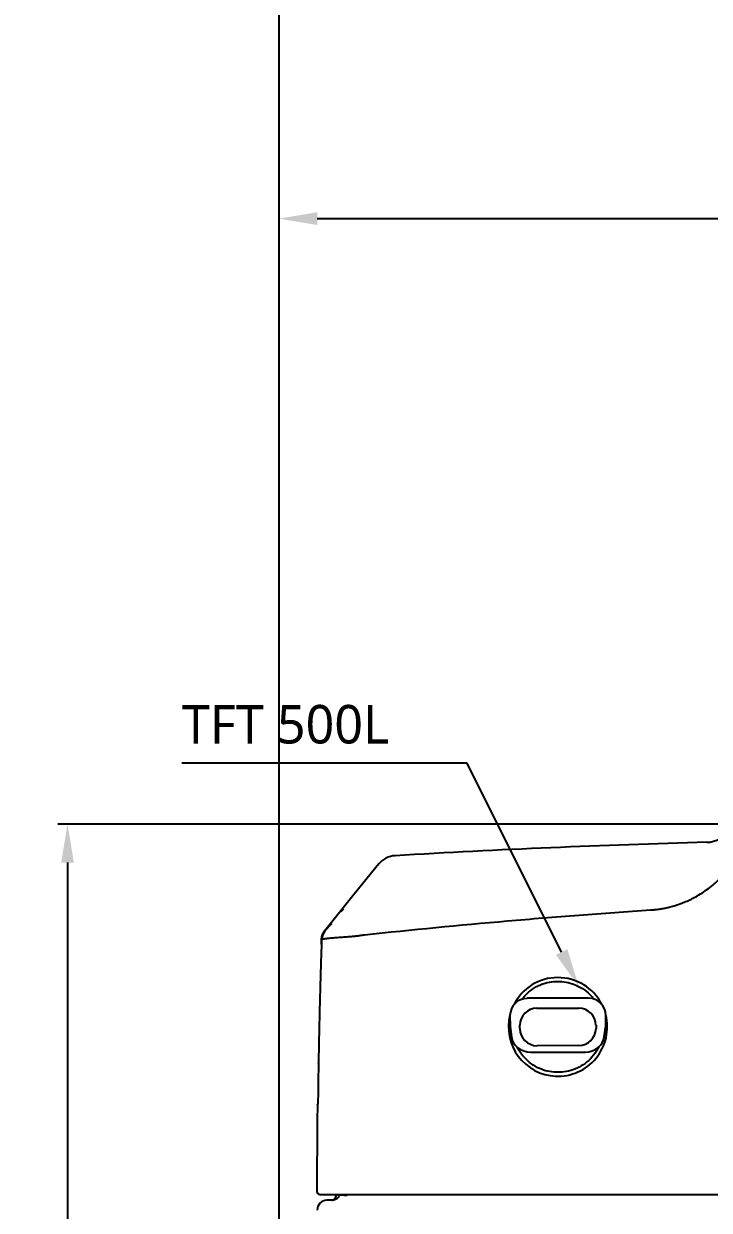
# Model space of a CAD drawing. Extents: x -4361 to 1554, y -156 to 2372.
# Drawn here: x -4361 to -4006, y 516 to 1132 of the extents above; entities that cross this region are included whole.
import ezdxf

# ---------------------------------------------------------------- set-up
doc = ezdxf.new("R2010")
doc.units = 0
doc.header["$LTSCALE"] = 20
doc.header["$MEASUREMENT"] = 0
doc.layers.get('0').update_dxf_attribs({"linetype": 'CONTINUOUS'})
doc.layers.get('DEFPOINTS').update_dxf_attribs({"linetype": 'CONTINUOUS'})
for name, color, linetype in [('1', 7, 'CONTINUOUS'), ('2', 2, 'CONTINUOUS'), ('3', 3, 'CONTINUOUS'), ('6', 6, 'CONTINUOUS')]:
    doc.layers.add(name, color=color, linetype=linetype)
doc.styles.add('ROMANS', font='NanumGothic.ttf', dxfattribs={"height": 10.144927})
doc.styles.get("Standard").update_dxf_attribs({"font": 'NanumGothic.ttf'})
doc.dimstyles.get("Standard").update_dxf_attribs({"dimtxt": 2.7, "dimasz": 2.5, "dimexe": 1.5, "dimexo": 1.5, "dimgap": 1.5, "dimtad": 1, "dimdec": 0, "dimlfac": 10, "dimzin": 0, "dimdsep": 46, "dimtxsty": 'Standard', "dimcen": 0, "dimclrt": 2, "dimadec": 0, "dimazin": 0, "dimtfac": 1, "dimtdec": 0, "dimtmove": 0, "dimatfit": 3, "dimfxl": 0, "dimtolj": 1, "dimtzin": 0, "dimarcsym": 0})

# ---------------------------------------------------------------- blocks, each defined once
blk = doc.blocks.new('*D58')
at = {"layer": '1', "color": 3, "lineweight": -2}
for p, q in [((-4229.15, 1105.16), (-4229.15, 1025.78)), ((-3509.15, 969.5), (-3509.15, 1035.78)), ((-4209.15, 1030.78), (-3529.15, 1030.78))]:
    blk.add_line(p, q, dxfattribs=at)
at = {"layer": '1', "color": 3}
for points in [[(-4209.15, 1034.11), (-4209.15, 1027.45), (-4229.15, 1030.78)], [(-3529.15, 1034.11), (-3529.15, 1027.45), (-3509.15, 1030.78)]]:
    blk.add_solid(points, dxfattribs=at)
at = {"layer": 'DEFPOINTS', "color": 0}
for p in [(-4229.15, 1106.66), (-3509.15, 1030.78), (-3509.15, 968)]:
    blk.add_point(p, dxfattribs=at)
at = {"layer": '1', "color": 2, "insert": (-3869.15, 1051.62), "char_height": 20, "attachment_point": 5}
blk.add_mtext('\\A1;720', dxfattribs=at)
blk = doc.blocks.new('*D67')
at = {"color": 3, "lineweight": -2}
for p, q in [((-3992.48, 716.55), (-4343.66, 716.55)), ((-4338.66, 696.55), (-4338.66, 474.82)), ((-4338.66, 211.32), (-4338.66, 433.05)), ((-4210.65, 191.32), (-4343.66, 191.32))]:
    blk.add_line(p, q, dxfattribs=at)
at = {"color": 3}
for points in [[(-4342, 696.55), (-4335.33, 696.55), (-4338.66, 716.55)], [(-4342, 211.32), (-4335.33, 211.32), (-4338.66, 191.32)]]:
    blk.add_solid(points, dxfattribs=at)
at = {"layer": 'DEFPOINTS', "color": 0}
for p in [(-3990.98, 716.55), (-4338.66, 191.32), (-4209.15, 191.32)]:
    blk.add_point(p, dxfattribs=at)
at = {"color": 2, "insert": (-4338.66, 453.93), "char_height": 20, "attachment_point": 5}
blk.add_mtext('\\A1;525', dxfattribs=at)
blk = doc.blocks.new('*D62')
at = {"color": 3, "lineweight": -2}
for p, q in [((-3484.29, 600.46), (-3484.29, -45.98)), ((-4229.15, 189.82), (-4229.15, -45.98)), ((-4209.15, -40.98), (-3504.29, -40.98))]:
    blk.add_line(p, q, dxfattribs=at)
at = {"color": 3}
for points in [[(-4209.15, -37.64), (-4209.15, -44.31), (-4229.15, -40.98)], [(-3504.29, -37.64), (-3504.29, -44.31), (-3484.29, -40.98)]]:
    blk.add_solid(points, dxfattribs=at)
at = {"layer": 'DEFPOINTS', "color": 0}
for p in [(-3484.29, 601.96), (-4229.15, 191.32), (-3484.29, -40.98)]:
    blk.add_point(p, dxfattribs=at)
at = {"color": 2, "insert": (-3858.72, -20.2), "char_height": 20, "attachment_point": 5}
blk.add_mtext('\\A1;745', dxfattribs=at)

msp = doc.modelspace()

# ---------------------------------------------------------------- linework, layer by layer
for p, q in [((-4201.95, 664.54), (-4205.04, 661.33)), ((-4068.43, 626.2), (-4100.29, 626.14)), ((-4068.43, 626.19), (-4100.29, 626.13)), ((-4100.29, 626.14), (-4100.29, 626.13)), ((-4068.43, 626.2), (-4068.43, 626.19)), ((-4109.19, 617.2), (-4109.18, 611.62)), ((-4109.19, 617.2), (-4109.18, 617.2)), ((-4109.18, 617.2), (-4109.17, 611.68)), ((-4095.2, 621.06), (-4073.5, 621.11)), ((-4059.49, 611.78), (-4059.5, 617.3)), ((-4059.49, 617.3), (-4059.5, 617.3)), ((-4059.48, 611.72), (-4059.49, 617.3)), ((-4109.18, 611.6), (-4108.39, 605.97)), ((-4109.17, 611.68), (-4108.39, 606.11)), ((-4104.09, 610.43), (-4104.1, 612.13)), ((-4064.57, 612.21), (-4064.57, 610.51)), ((-4060.25, 606.21), (-4059.49, 611.78)), ((-4060.25, 606.07), (-4059.48, 611.7)), ((-4108.39, 606.11), (-4108.39, 605.97)), ((-4060.25, 606.21), (-4060.25, 606.07)), ((-4098.51, 598.18), (-4070.1, 598.23)), ((-4098.51, 598.17), (-4070.1, 598.22)), ((-4073.46, 601.58), (-4095.16, 601.53)), ((-4208.47, 592.69), (-4208.5, 592.35)), ((-4209.04, 571.05), (-4209.04, 571.04)), ((-4209.02, 571.1), (-4208.99, 571.16)), ((-4208.92, 571.24), (-4208.97, 571.18)), ((-4199.16, 524.14), (-4199.15, 524.32)), ((-4201.45, 521.32), (-4204.15, 521.32)), ((-4201.57, 521.37), (-4201.64, 521.36)), ((-4201.59, 521.37), (-4201.56, 521.37)), ((-4200.79, 521.38), (-4201.48, 521.25))]:
    msp.add_line(p, q)
at = {"flags": 128}
for points in [[(-4177.2, 695.93), (-4190.01, 680.11), (-4205.26, 661.25)], [(-4205.19, 661.34), (-4206.4, 659.32), (-4206.88, 657)], [(-4205.01, 661.34), (-4206.33, 659.27), (-4206.84, 656.87)], [(-4209.05, 570.97), (-4209.04, 571.04), (-4209.04, 571.04)], [(-4208.99, 571.15), (-4209, 571.15), (-4209.04, 571.04)], [(-4208.8, 571.32), (-4208.9, 571.25), (-4208.97, 571.18)]]:
    msp.add_lwpolyline(points, dxfattribs=at)
for centre, radius, start, end in [((-4007.49, 722.11), 15, 271.22922, 326.31317), ((-3872.4, -4291.07), 5000, 91.54347, 93.39813), ((-4168.06, 688.16), 12, 93.12094, 141.02658), ((-4084.33, 611.32), 25.6, 26.93926, 153.29375), ((-4084.33, 611.32), 25.6, 166.07265, 267.19212), ((-4094.98, 611.94), 9.12, 91.40586, 178.82721), ((-4084.33, 611.32), 25.6, 267.19212, 14.16036), ((-4073.69, 611.99), 9.12, 1.40581, 88.82722), ((-4094.98, 610.65), 9.12, 181.40585, 268.82717), ((-4073.68, 610.69), 9.12, 271.40579, 358.82729), ((-4207.73, 525.92), 1.6, 179.97707, 270), ((-4204.15, 516.32), 5, 90, 182)]:
    msp.add_arc(centre, radius, start, end)
for centre, major_axis, ratio, start_param, end_param in [((-4100.11, 617.06), (6.47, -6.45), 0.984974, 2.36588, 3.917306), ((-4068.57, 617.12), (6.45, 6.47), 0.984974, 5.507472, 7.058898), ((-4108.18, 611.68), (0.999, 0.071), 0.405553, 2.974178, 3.169381), ((-4060.48, 611.78), (1, -0.066), 0.405553, 6.255397, 6.4506), ((-4099.34, 606.27), (8.73, -2.99), 0.860439, 3.539683, 5.091109), ((-4069.3, 606.33), (8.72, 3.03), 0.860439, 4.333669, 5.885095)]:
    msp.add_ellipse(centre, major_axis=major_axis, ratio=ratio, start_param=start_param, end_param=end_param)
for points, knots in [([(-4177.38, 695.71), (-4177.38, 695.71), (-4177.38, 695.71), (-4177.38, 695.71), (-4177.38, 695.71)], [0, 0, 0, 0, 0.999885, 1, 1, 1, 1]), ([(-4036.31, 671.99), (-4036.06, 672.01), (-4035.58, 672.04), (-4034.87, 672.1), (-4034.19, 672.17), (-4033.53, 672.24), (-4032.9, 672.32), (-4032.3, 672.4), (-4031.72, 672.48), (-4031.16, 672.57), (-4030.63, 672.66), (-4030.13, 672.75), (-4029.65, 672.84), (-4029.19, 672.92), (-4028.21, 673.12), (-4026.52, 673.5), (-4023.97, 674.19), (-4021.35, 675.04), (-4018.6, 676.09), (-4015.81, 677.3), (-4011.58, 679.46), (-4007.32, 682.18), (-4003.72, 685.04), (-4001.71, 686.84), (-4000.26, 688.24), (-3998.96, 689.58), (-3997.81, 690.85), (-3996.74, 692.1), (-3996.06, 692.96), (-3995.68, 693.45)], [0, 0, 0, 0, 0.015547, 0.030569, 0.045066, 0.059038, 0.072485, 0.085409, 0.097808, 0.109683, 0.121034, 0.131861, 0.142163, 0.15194, 0.161193, 0.205527, 0.261746, 0.328436, 0.380533, 0.448143, 0.521029, 0.681467, 0.767095, 0.812621, 0.852075, 0.895406, 0.930991, 0.960665, 1, 1, 1, 1]), ([(-4196.76, 671.11), (-4196.73, 671.14), (-4196.24, 671.72), (-4195.84, 672.17), (-4195.48, 672.59)], [0, 0, 0, 0, 0.065226, 1, 1, 1, 1]), ([(-4184.72, 659.11), (-4160.03, 661.78), (-4135.32, 664.16), (-4098.21, 667.38), (-4085.84, 668.39), (-4061.08, 670.28), (-4048.7, 671.16), (-4036.31, 671.99)], [0, 0, 0, 0, 0.5, 0.5, 0.75, 0.75, 1, 1, 1, 1]), ([(-4206.88, 656.91), (-4206.88, 657), (-4206.87, 657.18), (-4206.85, 657.45), (-4206.81, 657.71), (-4206.77, 657.96), (-4206.72, 658.21), (-4206.66, 658.45), (-4206.6, 658.68), (-4206.53, 658.9), (-4206.45, 659.11), (-4206.38, 659.31), (-4206.29, 659.5), (-4206.21, 659.68), (-4206.13, 659.86), (-4206.04, 660.02), (-4205.95, 660.18), (-4205.86, 660.32), (-4205.78, 660.46), (-4205.69, 660.59), (-4205.61, 660.71), (-4205.53, 660.83), (-4205.45, 660.93), (-4205.37, 661.03), (-4205.29, 661.12), (-4205.25, 661.18), (-4205.22, 661.21)], [0, 0, 0, 0, 0.058471, 0.115757, 0.171793, 0.226521, 0.279887, 0.331844, 0.382351, 0.43137, 0.47887, 0.524825, 0.569213, 0.612016, 0.65322, 0.692815, 0.730796, 0.767157, 0.801897, 0.835018, 0.866522, 0.896414, 0.924701, 0.951388, 0.976485, 1, 1, 1, 1]), ([(-4205.05, 661.33), (-4205.11, 661.27), (-4205.22, 661.14), (-4205.39, 660.93), (-4205.55, 660.71), (-4205.71, 660.48), (-4205.86, 660.25), (-4206, 660), (-4206.14, 659.75), (-4206.26, 659.49), (-4206.37, 659.22), (-4206.48, 658.94), (-4206.57, 658.66), (-4206.65, 658.37), (-4206.72, 658.08), (-4206.78, 657.78), (-4206.82, 657.48), (-4206.85, 657.17), (-4206.86, 656.97), (-4206.87, 656.87)], [0, 0, 0, 0, 0.053471, 0.107796, 0.162949, 0.218903, 0.275625, 0.333078, 0.391224, 0.450021, 0.509423, 0.569381, 0.629844, 0.690756, 0.752061, 0.8137, 0.875612, 0.937733, 1, 1, 1, 1]), ([(-4205.22, 661.21), (-4204.7, 661.83), (-4203.65, 663.06), (-4202.6, 664.29), (-4202.08, 664.91)], [0, 0, 0, 0, 0.502255, 1, 1, 1, 1]), ([(-4202.08, 664.91), (-4202.05, 664.89), (-4202.02, 664.86), (-4201.88, 664.75), (-4201.81, 664.69), (-4201.8, 664.68)], [0, 0, 0, 0, 0.6245958, 0.9605697, 1, 1, 1, 1]), ([(-4201.95, 664.53), (-4201.96, 664.55), (-4201.97, 664.56), (-4201.94, 664.54), (-4201.94, 664.53)], [0, 0, 0, 0, 0.777977, 1, 1, 1, 1]), ([(-4206.87, 656.87), (-4206.92, 655.31), (-4207.03, 652.21), (-4207.18, 647.56), (-4207.32, 642.93), (-4207.41, 639.85), (-4207.46, 638.31)], [0, 0, 0, 0, 0.251267, 0.501689, 0.751266, 1, 1, 1, 1]), ([(-4206.87, 656.87), (-4206.86, 656.87), (-4206.85, 656.87), (-4206.82, 656.87), (-4206.77, 656.87), (-4206.68, 656.89), (-4206.55, 656.91), (-4206.28, 656.95), (-4205.86, 657.02), (-4204.92, 657.16), (-4203.38, 657.36), (-4200.89, 657.6), (-4197.88, 657.83), (-4195.13, 658.01), (-4192.74, 658.19), (-4191.14, 658.31), (-4189.8, 658.44), (-4188.95, 658.52), (-4188.29, 658.59), (-4187.67, 658.66), (-4187.27, 658.71), (-4187.08, 658.73)], [0, 0, 0, 0, 0.0124516, 0.0267976, 0.0430302, 0.0611388, 0.0984, 0.1227146, 0.1918122, 0.2472175, 0.372611, 0.4984114, 0.6244106, 0.7503194, 0.8032946, 0.8757471, 0.9146186, 0.9380565, 0.9603592, 0.9810099, 1, 1, 1, 1]), ([(-4207.46, 638.31), (-4207.51, 636.59), (-4207.6, 633.16), (-4207.74, 628.01), (-4207.87, 622.86), (-4207.99, 617.71), (-4208.11, 612.56), (-4208.22, 607.41), (-4208.32, 602.25), (-4208.42, 597.1), (-4208.51, 591.94), (-4208.59, 586.79), (-4208.67, 581.63), (-4208.74, 576.48), (-4208.78, 573.04), (-4208.81, 571.32)], [0, 0, 0, 0, 0.076887, 0.153779, 0.230678, 0.307583, 0.384494, 0.461411, 0.538334, 0.615263, 0.692198, 0.769139, 0.846087, 0.92304, 1, 1, 1, 1]), ([(-4103.08, 625.56), (-4102.19, 626.65), (-4100.27, 629), (-4097.13, 631.25), (-4094.3, 632.76), (-4091.41, 633.92), (-4087.73, 634.85), (-4084.76, 634.88), (-4083.32, 634.9)], [0, 0, 0, 0, 0.185051, 0.399082, 0.503997, 0.608935, 0.810153, 1, 1, 1, 1]), ([(-4083.32, 634.9), (-4081.89, 634.76), (-4078.93, 634.47), (-4074.59, 632.98), (-4070.49, 630.6), (-4067.46, 628.1), (-4066.14, 626.23), (-4065.76, 625.68)], [0, 0, 0, 0, 0.210411, 0.433426, 0.665713, 0.902929, 1, 1, 1, 1]), ([(-4085.34, 587.74), (-4086.78, 587.88), (-4089.73, 588.16), (-4094.07, 589.66), (-4098.21, 592.02), (-4101.83, 595.25), (-4104.17, 598.31), (-4105.16, 600.27), (-4105.42, 600.78)], [0, 0, 0, 0, 0.1719282, 0.3541546, 0.5439571, 0.7377873, 0.9316177, 1, 1, 1, 1]), ([(-4063.15, 601.05), (-4063.78, 599.86), (-4065.15, 597.23), (-4068.27, 593.82), (-4071.52, 591.38), (-4074.37, 589.88), (-4077.25, 588.72), (-4080.93, 587.79), (-4083.9, 587.76), (-4085.34, 587.74)], [0, 0, 0, 0, 0.1464348, 0.3239794, 0.5015239, 0.5885534, 0.6756018, 0.8425173, 1, 1, 1, 1]), ([(-4208.8, 571.32), (-4208.87, 571.29), (-4208.94, 571.23), (-4209.03, 571.09), (-4209.06, 571), (-4209.06, 570.92)], [0, 0, 0, 0, 0.5, 0.5, 1, 1, 1, 1]), ([(-4208.81, 571.32), (-4208.88, 571.29), (-4208.94, 571.23), (-4209.04, 571.08), (-4209.06, 571), (-4209.06, 570.92)], [0, 0, 0, 0, 0.5, 0.5, 1, 1, 1, 1]), ([(-4207.73, 524.32), (-4207.73, 524.32), (-4207.61, 524.32), (-4207.14, 524.32), (-4206.79, 524.32), (-4205.87, 524.32), (-4205.3, 524.32), (-4203.96, 524.32), (-4203.19, 524.32), (-4201.49, 524.32), (-4200.56, 524.32), (-4198.55, 524.32), (-4197.49, 524.32), (-4195.26, 524.32), (-4194.1, 524.32), (-4191.74, 524.32), (-4190.54, 524.32), (-4189.33, 524.32)], [0, 0, 0, 0, 0.125, 0.125, 0.25, 0.25, 0.375, 0.375, 0.5, 0.5, 0.625, 0.625, 0.75, 0.75, 0.875, 0.875, 1, 1, 1, 1]), ([(-4201.58, 521.43), (-4201.4, 521.45), (-4200.85, 521.53), (-4200.06, 522.1), (-4199.35, 523.01), (-4199.23, 523.76), (-4199.16, 524.14)], [0, 0, 0, 0, 0.138039, 0.42536, 0.712681, 1, 1, 1, 1]), ([(-4197.78, 524.09), (-4197.82, 523.89), (-4197.9, 523.5), (-4198.3, 522.77), (-4199.05, 522.05), (-4199.98, 521.52), (-4200.62, 521.44), (-4200.83, 521.42)], [0, 0, 0, 0, 0.129049, 0.264669, 0.553881, 0.852444, 1, 1, 1, 1]), ([(-4197.78, 524.09), (-4197.84, 524.09), (-4197.95, 524.09), (-4198.1, 524.09), (-4198.25, 524.09), (-4198.38, 524.1), (-4198.51, 524.1), (-4198.62, 524.1), (-4198.72, 524.11), (-4198.81, 524.11), (-4198.9, 524.11), (-4198.97, 524.12), (-4199.03, 524.12), (-4199.08, 524.12), (-4199.11, 524.13), (-4199.14, 524.13), (-4199.16, 524.14), (-4199.16, 524.14), (-4199.16, 524.14)], [0, 0, 0, 0, 0.062073, 0.124201, 0.186385, 0.248625, 0.310922, 0.373276, 0.435687, 0.498155, 0.56068, 0.623263, 0.685903, 0.748602, 0.81136, 0.874178, 0.937057, 1, 1, 1, 1]), ([(-4193.61, 523.74), (-4194.05, 523.78), (-4194.51, 523.81), (-4195.4, 523.89), (-4195.83, 523.92), (-4196.58, 523.99), (-4196.91, 524.01), (-4197.44, 524.06), (-4197.64, 524.08), (-4197.78, 524.09)], [0, 0, 0, 0, 0.25, 0.25, 0.5, 0.5, 0.75, 0.75, 1, 1, 1, 1]), ([(-4201.1, 521.32), (-4201.12, 521.32), (-4201.26, 521.32), (-4201.36, 521.32), (-4201.45, 521.32)], [0, 0, 0, 0, 0.146141, 1, 1, 1, 1])]:
    msp.add_open_spline(points, degree=3, knots=knots)
for points, degree in [([(-4205.22, 661.21), (-4205.16, 661.16)], 1), ([(-4205.01, 661.3), (-4205.05, 661.33)], 1), ([(-4187.08, 658.73), (-4186.3, 658.9), (-4185.51, 659.03), (-4184.72, 659.11)], 3), ([(-4206.95, 654.28), (-4206.88, 656.91)], 1), ([(-4206.88, 656.9), (-4206.88, 656.91)], 1), ([(-4208.5, 592.35), (-4208.5, 592.43)], 1), ([(-4209.06, 570.92), (-4209.23, 555.92), (-4209.33, 540.92), (-4209.33, 525.92)], 3), ([(-4209.06, 570.92), (-4209.06, 570.92), (-4209.06, 570.92), (-4209.06, 570.92)], 3), ([(-4209.06, 570.92), (-4209.06, 570.92), (-4209.06, 570.92), (-4209.06, 570.92)], 3), ([(-4208.81, 571.32), (-4208.81, 571.32), (-4208.8, 571.32), (-4208.8, 571.32)], 3), ([(-4193.61, 523.74), (-4193.55, 524.32)], 1), ([(-4189.33, 524.32), (-4098.42, 524.32), (-4007.5, 524.32), (-3916.59, 524.32)], 3), ([(-4201.45, 521.17), (-4201.45, 521.32)], 1)]:
    msp.add_open_spline(points, degree=degree)
at = {"layer": '3'}
for p, q in [((-4131.31, 748.24), (-4279.36, 748.24)), ((-4082.41, 650.17), (-4131.31, 748.24))]:
    msp.add_line(p, q, dxfattribs=at)
msp.add_solid([(-4085.39, 648.68), (-4073.48, 632.27), (-4079.43, 651.65)], dxfattribs=at)
at = {"layer": '6'}
msp.add_lwpolyline([(-3229.15, 2116.35), (-4229.15, 2116.35), (-4229.15, 191.32), (-2301.65, 191.32), (-2301.65, 1216.32)], dxfattribs=at)

# ---------------------------------------------------------------- texts
at = {"layer": '2', "insert": (-4279.36, 768.24), "char_height": 20, "attachment_point": 4, "style": 'ROMANS'}
msp.add_mtext('TFT 500L', dxfattribs=at)

# ---------------------------------------------------------------- dimensions: what is measured, and where the dimension line sits
dim = msp.add_linear_dim(base=(-4338.66, 191.32), p1=(-3990.98, 716.55), p2=(-4209.15, 191.32), angle=90, dimstyle='Standard', override={"dimtxt": 20, "dimasz": 20, "dimexe": 5, "dimgap": 10, "dimtih": 1, "dimtoh": 1, "dimlfac": 1, "dimzin": 12, "dimclrd": 3, "dimclre": 3, "dimazin": 2, "dimarcsym": 1})
dim.commit()
dim.dimension.update_dxf_attribs({"geometry": '*D67', "text_midpoint": (-4338.66, 453.93)})
dim = msp.add_linear_dim(base=(-3484.29, -40.98), p1=(-4229.15, 191.32), p2=(-3484.29, 601.96), dimstyle='Standard', override={"dimtxt": 20, "dimasz": 20, "dimexe": 5, "dimgap": 10, "dimlfac": 1, "dimzin": 12, "dimclrd": 3, "dimclre": 3, "dimazin": 2, "dimarcsym": 1})
dim.commit()
dim.dimension.update_dxf_attribs({"geometry": '*D62', "text_midpoint": (-3858.72, -40.98), "dimtype": 160})
at = {"layer": '1'}
dim = msp.add_linear_dim(base=(-3509.15, 1030.78), p1=(-4229.15, 1106.66), p2=(-3509.15, 968), dimstyle='Standard', override={"dimtxt": 20, "dimasz": 20, "dimexe": 5, "dimgap": 10, "dimlfac": 1, "dimclrd": 3, "dimclre": 3}, dxfattribs=at)
dim.commit()
dim.dimension.update_dxf_attribs({"geometry": '*D58', "text_midpoint": (-3869.15, 1030.78), "dimtype": 160})

doc.saveas('drawing.dxf')
